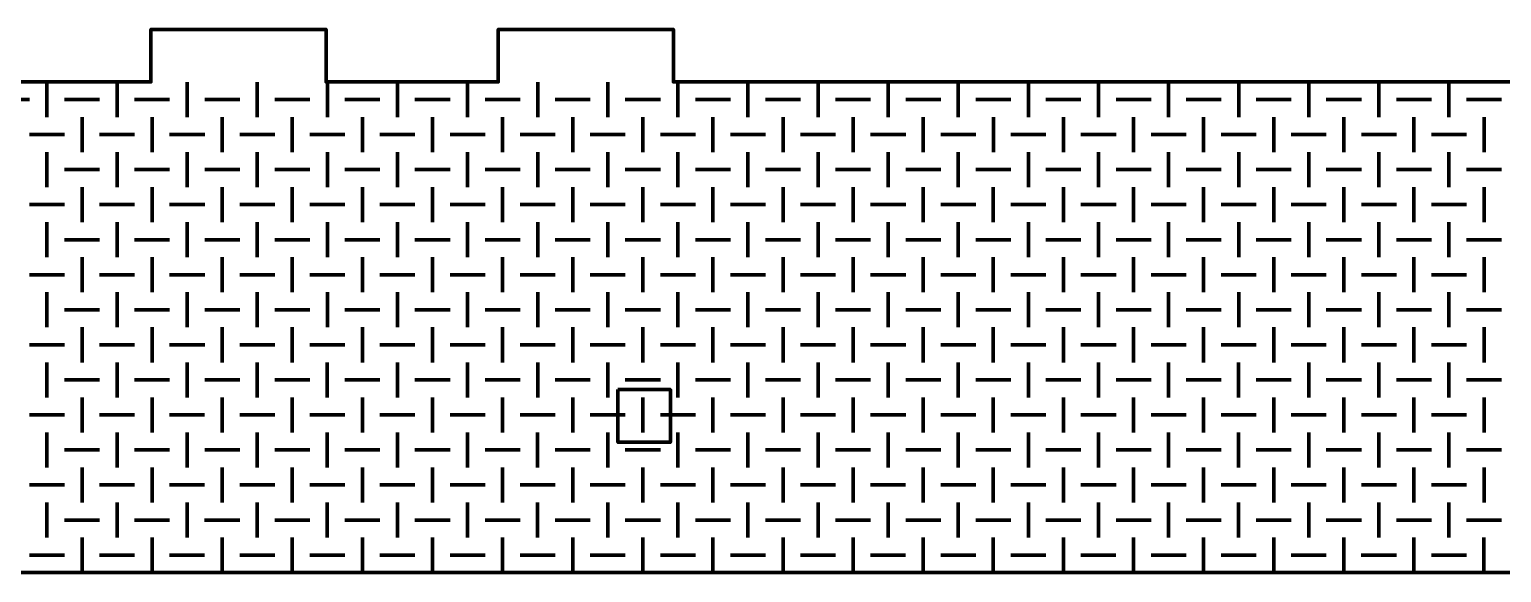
# Model space of a CAD drawing. Header units: inches. Extents: x 247 to 2765, y -1897 to -1110.
# Drawn here: x 1993.8 to 2077.8, y -1799.3 to -1768.3 of the extents above; entities that cross this region are included whole.
import ezdxf

# ---------------------------------------------------------------- set-up
doc = ezdxf.new("R2010")
doc.units = ezdxf.units.IN
doc.header["$MEASUREMENT"] = 0
doc.layers.add('Layer 1', color=7, linetype='Continuous')

# ---------------------------------------------------------------- blocks, each defined once
blk = doc.blocks.new('block 239')
at = {"layer": 'Layer 1', "color": 18, "lineweight": 70, "true_color": 0x010101}
for points in [[(1938.777, -1771.259), (1938.777, -1799.259), (2229.804, -1799.259)], [(2102.182, -1771.259), (2030.548, -1771.259), (2030.548, -1768.259), (2020.547, -1768.259), (2020.547, -1771.259), (2010.731, -1771.259), (2010.731, -1768.259), (2000.73, -1768.259), (2000.73, -1771.259), (1991.152, -1771.259), (1991.152, -1768.259), (1981.151, -1768.259), (1981.151, -1771.259), (1968.925, -1771.259), (1968.925, -1768.259), (1958.925, -1768.259), (1958.925, -1771.259), (1938.777, -1771.259), (1938.777, -1771.259)], [(2027.375, -1788.819), (2030.375, -1788.819), (2030.375, -1791.819), (2027.375, -1791.819), (2027.375, -1788.819)]]:
    blk.add_lwpolyline(points, dxfattribs=at)
blk = doc.blocks.new('block 240')
at = {"layer": 'Layer 1', "color": 240, "lineweight": 70, "true_color": 0xec2227}
for points in [[(1994.801, -1771.26), (1994.801, -1773.26)], [(1998.8, -1771.26), (1998.8, -1773.26)], [(2002.8, -1771.26), (2002.8, -1773.26)], [(2006.799, -1771.26), (2006.799, -1773.26)], [(2010.799, -1771.26), (2010.799, -1773.26)], [(2014.8, -1771.26), (2014.8, -1773.26)], [(2018.799, -1771.26), (2018.799, -1773.26)], [(2022.802, -1771.26), (2022.802, -1773.26)], [(2026.801, -1771.26), (2026.801, -1773.26)], [(2030.801, -1771.26), (2030.801, -1773.26)], [(2034.801, -1771.26), (2034.801, -1773.26)], [(2038.801, -1771.26), (2038.801, -1773.26)], [(2042.801, -1771.26), (2042.801, -1773.26)], [(2046.801, -1771.26), (2046.801, -1773.26)], [(2050.803, -1771.26), (2050.803, -1773.26)], [(2054.803, -1771.26), (2054.803, -1773.26)], [(2058.803, -1771.26), (2058.803, -1773.26)], [(2062.803, -1771.26), (2062.803, -1773.26)], [(2066.803, -1771.26), (2066.803, -1773.26)], [(2070.802, -1771.26), (2070.802, -1773.26)], [(2074.803, -1771.26), (2074.803, -1773.26)], [(1993.8, -1772.261), (1991.799, -1772.261)], [(1997.801, -1772.261), (1995.801, -1772.261)], [(2001.801, -1772.261), (1999.801, -1772.261)], [(2005.8, -1772.261), (2003.801, -1772.261)], [(2009.8, -1772.261), (2007.8, -1772.261)], [(2013.801, -1772.261), (2011.8, -1772.261)], [(2017.8, -1772.261), (2015.8, -1772.261)], [(2021.801, -1772.261), (2019.8, -1772.261)], [(2025.802, -1772.261), (2023.802, -1772.261)], [(2029.802, -1772.261), (2027.802, -1772.261)], [(2033.802, -1772.261), (2031.802, -1772.261)], [(2037.802, -1772.261), (2035.802, -1772.261)], [(2041.802, -1772.261), (2039.801, -1772.261)], [(2045.802, -1772.261), (2043.801, -1772.261)], [(2049.802, -1772.261), (2047.802, -1772.261)], [(2053.804, -1772.261), (2051.804, -1772.261)], [(2057.804, -1772.261), (2055.804, -1772.261)], [(2061.803, -1772.261), (2059.803, -1772.261)], [(2065.804, -1772.261), (2063.803, -1772.261)], [(2069.803, -1772.261), (2067.803, -1772.261)], [(2073.803, -1772.261), (2071.803, -1772.261)], [(2077.803, -1772.261), (2075.803, -1772.261)], [(1996.801, -1773.26), (1996.801, -1775.26)], [(2000.801, -1773.26), (2000.801, -1775.26)], [(2004.8, -1773.26), (2004.8, -1775.26)], [(2008.8, -1773.26), (2008.8, -1775.26)], [(2012.8, -1773.26), (2012.8, -1775.26)], [(2016.8, -1773.26), (2016.8, -1775.26)], [(2020.8, -1773.26), (2020.8, -1775.26)], [(2024.802, -1773.26), (2024.802, -1775.26)], [(2028.802, -1773.26), (2028.802, -1775.26)], [(2032.802, -1773.26), (2032.802, -1775.26)], [(2036.801, -1773.26), (2036.801, -1775.26)], [(2040.801, -1773.26), (2040.801, -1775.26)], [(2044.801, -1773.26), (2044.801, -1775.26)], [(2048.802, -1773.26), (2048.802, -1775.26)], [(2052.804, -1773.26), (2052.804, -1775.26)], [(2056.803, -1773.26), (2056.803, -1775.26)], [(2060.803, -1773.26), (2060.803, -1775.26)], [(2064.802, -1773.26), (2064.802, -1775.26)], [(2068.803, -1773.26), (2068.803, -1775.26)], [(2072.803, -1773.26), (2072.803, -1775.26)], [(2076.803, -1773.26), (2076.803, -1775.26)], [(1995.801, -1774.26), (1993.801, -1774.26)], [(1999.8, -1774.26), (1997.8, -1774.26)], [(2003.801, -1774.26), (2001.8, -1774.26)], [(2007.8, -1774.26), (2005.8, -1774.26)], [(2011.8, -1774.26), (2009.799, -1774.26)], [(2015.799, -1774.26), (2013.799, -1774.26)], [(2019.8, -1774.26), (2017.8, -1774.26)], [(2023.802, -1774.26), (2021.802, -1774.26)], [(2027.802, -1774.26), (2025.802, -1774.26)], [(2031.802, -1774.26), (2029.801, -1774.26)], [(2035.801, -1774.26), (2033.801, -1774.26)], [(2039.801, -1774.26), (2037.801, -1774.26)], [(2043.801, -1774.26), (2041.801, -1774.26)], [(2047.801, -1774.26), (2045.801, -1774.26)], [(2051.804, -1774.26), (2049.803, -1774.26)], [(2055.803, -1774.26), (2053.803, -1774.26)], [(2059.803, -1774.26), (2057.802, -1774.26)], [(2063.803, -1774.26), (2061.803, -1774.26)], [(2067.802, -1774.26), (2065.802, -1774.26)], [(2071.802, -1774.26), (2069.802, -1774.26)], [(2075.803, -1774.26), (2073.803, -1774.26)], [(1994.801, -1775.259), (1994.801, -1777.26)], [(1998.8, -1775.259), (1998.8, -1777.26)], [(2002.799, -1775.259), (2002.799, -1777.26)], [(2006.799, -1775.259), (2006.799, -1777.26)], [(2010.799, -1775.259), (2010.799, -1777.26)], [(2014.799, -1775.259), (2014.799, -1777.26)], [(2018.799, -1775.259), (2018.799, -1777.26)], [(2022.802, -1775.259), (2022.802, -1777.26)], [(2026.801, -1775.259), (2026.801, -1777.26)], [(2030.801, -1775.259), (2030.801, -1777.26)], [(2034.801, -1775.259), (2034.801, -1777.26)], [(2038.801, -1775.259), (2038.801, -1777.26)], [(2042.801, -1775.259), (2042.801, -1777.26)], [(2046.801, -1775.259), (2046.801, -1777.26)], [(2050.803, -1775.259), (2050.803, -1777.26)], [(2054.803, -1775.259), (2054.803, -1777.26)], [(2058.802, -1775.259), (2058.802, -1777.26)], [(2062.803, -1775.259), (2062.803, -1777.26)], [(2066.802, -1775.259), (2066.802, -1777.26)], [(2070.802, -1775.259), (2070.802, -1777.26)], [(2074.803, -1775.259), (2074.803, -1777.26)], [(1997.801, -1776.26), (1995.801, -1776.26)], [(2001.801, -1776.26), (1999.8, -1776.26)], [(2005.8, -1776.26), (2003.801, -1776.26)], [(2009.8, -1776.26), (2007.8, -1776.26)], [(2013.8, -1776.26), (2011.8, -1776.26)], [(2017.8, -1776.26), (2015.8, -1776.26)], [(2021.801, -1776.26), (2019.8, -1776.26)], [(2025.802, -1776.26), (2023.802, -1776.26)], [(2029.802, -1776.26), (2027.802, -1776.26)], [(2033.801, -1776.26), (2031.802, -1776.26)], [(2037.802, -1776.26), (2035.801, -1776.26)], [(2041.802, -1776.26), (2039.801, -1776.26)], [(2045.802, -1776.26), (2043.801, -1776.26)], [(2049.801, -1776.26), (2047.801, -1776.26)], [(2053.803, -1776.26), (2051.804, -1776.26)], [(2057.803, -1776.26), (2055.803, -1776.26)], [(2061.803, -1776.26), (2059.803, -1776.26)], [(2065.803, -1776.26), (2063.803, -1776.26)], [(2069.803, -1776.26), (2067.802, -1776.26)], [(2073.803, -1776.26), (2071.803, -1776.26)], [(2077.803, -1776.26), (2075.803, -1776.26)], [(1996.8, -1777.26), (1996.8, -1779.261)], [(2000.8, -1777.26), (2000.8, -1779.261)], [(2004.8, -1777.26), (2004.8, -1779.261)], [(2008.8, -1777.26), (2008.8, -1779.261)], [(2012.799, -1777.26), (2012.799, -1779.261)], [(2016.8, -1777.26), (2016.8, -1779.261)], [(2020.8, -1777.26), (2020.8, -1779.261)], [(2024.802, -1777.26), (2024.802, -1779.261)], [(2028.802, -1777.26), (2028.802, -1779.261)], [(2032.801, -1777.26), (2032.801, -1779.261)], [(2036.801, -1777.26), (2036.801, -1779.261)], [(2040.801, -1777.26), (2040.801, -1779.261)], [(2044.801, -1777.26), (2044.801, -1779.261)], [(2048.801, -1777.26), (2048.801, -1779.261)], [(2052.804, -1777.26), (2052.804, -1779.261)], [(2056.803, -1777.26), (2056.803, -1779.261)], [(2060.803, -1777.26), (2060.803, -1779.261)], [(2064.802, -1777.26), (2064.802, -1779.261)], [(2068.802, -1777.26), (2068.802, -1779.261)], [(2072.803, -1777.26), (2072.803, -1779.261)], [(2076.803, -1777.26), (2076.803, -1779.261)], [(1995.801, -1778.259), (1993.8, -1778.259)], [(1999.8, -1778.259), (1997.8, -1778.259)], [(2003.8, -1778.259), (2001.8, -1778.259)], [(2007.799, -1778.259), (2005.799, -1778.259)], [(2011.799, -1778.259), (2009.799, -1778.259)], [(2015.799, -1778.259), (2013.799, -1778.259)], [(2019.799, -1778.259), (2017.799, -1778.259)], [(2023.802, -1778.259), (2021.802, -1778.259)], [(2027.801, -1778.259), (2025.802, -1778.259)], [(2031.801, -1778.259), (2029.801, -1778.259)], [(2035.801, -1778.259), (2033.801, -1778.259)], [(2039.801, -1778.259), (2037.801, -1778.259)], [(2043.8, -1778.259), (2041.8, -1778.259)], [(2047.801, -1778.259), (2045.8, -1778.259)], [(2051.804, -1778.259), (2049.803, -1778.259)], [(2055.803, -1778.259), (2053.803, -1778.259)], [(2059.803, -1778.259), (2057.802, -1778.259)], [(2063.802, -1778.259), (2061.802, -1778.259)], [(2067.802, -1778.259), (2065.802, -1778.259)], [(2071.802, -1778.259), (2069.802, -1778.259)], [(2075.802, -1778.259), (2073.802, -1778.259)], [(1994.801, -1779.259), (1994.801, -1781.261)], [(1998.8, -1779.259), (1998.8, -1781.261)], [(2002.799, -1779.259), (2002.799, -1781.261)], [(2006.799, -1779.259), (2006.799, -1781.261)], [(2010.799, -1779.259), (2010.799, -1781.261)], [(2014.799, -1779.259), (2014.799, -1781.261)], [(2018.799, -1779.259), (2018.799, -1781.261)], [(2022.802, -1779.259), (2022.802, -1781.261)], [(2026.801, -1779.259), (2026.801, -1781.261)], [(2030.8, -1779.259), (2030.8, -1781.261)], [(2034.801, -1779.259), (2034.801, -1781.261)], [(2038.8, -1779.259), (2038.8, -1781.261)], [(2042.8, -1779.259), (2042.8, -1781.261)], [(2046.8, -1779.259), (2046.8, -1781.261)], [(2050.803, -1779.259), (2050.803, -1781.261)], [(2054.803, -1779.259), (2054.803, -1781.261)], [(2058.802, -1779.259), (2058.802, -1781.261)], [(2062.802, -1779.259), (2062.802, -1781.261)], [(2066.802, -1779.259), (2066.802, -1781.261)], [(2070.802, -1779.259), (2070.802, -1781.261)], [(2074.802, -1779.259), (2074.802, -1781.261)], [(1997.801, -1780.261), (1995.801, -1780.261)], [(2001.8, -1780.261), (1999.8, -1780.261)], [(2005.8, -1780.261), (2003.8, -1780.261)], [(2009.799, -1780.261), (2007.799, -1780.261)], [(2013.8, -1780.261), (2011.8, -1780.261)], [(2017.8, -1780.261), (2015.799, -1780.261)], [(2021.8, -1780.261), (2019.799, -1780.261)], [(2025.802, -1780.261), (2023.802, -1780.261)], [(2029.801, -1780.261), (2027.802, -1780.261)], [(2033.801, -1780.261), (2031.802, -1780.261)], [(2037.801, -1780.261), (2035.801, -1780.261)], [(2041.801, -1780.261), (2039.801, -1780.261)], [(2045.801, -1780.261), (2043.801, -1780.261)], [(2049.801, -1780.261), (2047.801, -1780.261)], [(2053.803, -1780.261), (2051.804, -1780.261)], [(2057.803, -1780.261), (2055.803, -1780.261)], [(2061.803, -1780.261), (2059.803, -1780.261)], [(2065.803, -1780.261), (2063.802, -1780.261)], [(2069.803, -1780.261), (2067.802, -1780.261)], [(2073.803, -1780.261), (2071.802, -1780.261)], [(2077.803, -1780.261), (2075.802, -1780.261)], [(1996.8, -1781.261), (1996.8, -1783.261)], [(2000.8, -1781.261), (2000.8, -1783.261)], [(2004.8, -1781.261), (2004.8, -1783.261)], [(2008.8, -1781.261), (2008.8, -1783.261)], [(2012.799, -1781.261), (2012.799, -1783.261)], [(2016.799, -1781.261), (2016.799, -1783.261)], [(2020.799, -1781.261), (2020.799, -1783.261)], [(2024.802, -1781.261), (2024.802, -1783.261)], [(2028.801, -1781.261), (2028.801, -1783.261)], [(2032.801, -1781.261), (2032.801, -1783.261)], [(2036.801, -1781.261), (2036.801, -1783.261)], [(2040.8, -1781.261), (2040.8, -1783.261)], [(2044.8, -1781.261), (2044.8, -1783.261)], [(2048.801, -1781.261), (2048.801, -1783.261)], [(2052.804, -1781.261), (2052.804, -1783.261)], [(2056.803, -1781.261), (2056.803, -1783.261)], [(2060.802, -1781.261), (2060.802, -1783.261)], [(2064.802, -1781.261), (2064.802, -1783.261)], [(2068.802, -1781.261), (2068.802, -1783.261)], [(2072.802, -1781.261), (2072.802, -1783.261)], [(2076.802, -1781.261), (2076.802, -1783.261)], [(1995.8, -1782.261), (1993.8, -1782.261)], [(1999.799, -1782.261), (1997.8, -1782.261)], [(2003.8, -1782.261), (2001.799, -1782.261)], [(2007.799, -1782.261), (2005.799, -1782.261)], [(2011.799, -1782.261), (2009.799, -1782.261)], [(2015.799, -1782.261), (2013.799, -1782.261)], [(2019.799, -1782.261), (2017.799, -1782.261)], [(2023.801, -1782.261), (2021.801, -1782.261)], [(2027.801, -1782.261), (2025.802, -1782.261)], [(2031.801, -1782.261), (2029.801, -1782.261)], [(2035.801, -1782.261), (2033.8, -1782.261)], [(2039.801, -1782.261), (2037.8, -1782.261)], [(2043.8, -1782.261), (2041.8, -1782.261)], [(2047.801, -1782.261), (2045.8, -1782.261)], [(2051.802, -1782.261), (2049.802, -1782.261)], [(2055.802, -1782.261), (2053.802, -1782.261)], [(2059.802, -1782.261), (2057.802, -1782.261)], [(2063.802, -1782.261), (2061.802, -1782.261)], [(2067.802, -1782.261), (2065.802, -1782.261)], [(2071.802, -1782.261), (2069.801, -1782.261)], [(2075.802, -1782.261), (2073.802, -1782.261)], [(1994.8, -1783.26), (1994.8, -1785.261)], [(1998.799, -1783.26), (1998.799, -1785.261)], [(2002.799, -1783.26), (2002.799, -1785.261)], [(2006.799, -1783.26), (2006.799, -1785.261)], [(2010.799, -1783.26), (2010.799, -1785.261)], [(2014.798, -1783.26), (2014.798, -1785.261)], [(2018.799, -1783.26), (2018.799, -1785.261)], [(2022.801, -1783.26), (2022.801, -1785.261)], [(2026.801, -1783.26), (2026.801, -1785.261)], [(2030.8, -1783.26), (2030.8, -1785.261)], [(2034.8, -1783.26), (2034.8, -1785.261)], [(2038.8, -1783.26), (2038.8, -1785.261)], [(2042.8, -1783.26), (2042.8, -1785.261)], [(2046.8, -1783.26), (2046.8, -1785.261)], [(2050.802, -1783.26), (2050.802, -1785.261)], [(2054.802, -1783.26), (2054.802, -1785.261)], [(2058.801, -1783.26), (2058.801, -1785.261)], [(2062.802, -1783.26), (2062.802, -1785.261)], [(2066.801, -1783.26), (2066.801, -1785.261)], [(2070.801, -1783.26), (2070.801, -1785.261)], [(2074.802, -1783.26), (2074.802, -1785.261)], [(1997.8, -1784.261), (1995.8, -1784.261)], [(2001.8, -1784.261), (1999.799, -1784.261)], [(2005.8, -1784.261), (2003.8, -1784.261)], [(2009.799, -1784.261), (2007.799, -1784.261)], [(2013.799, -1784.261), (2011.799, -1784.261)], [(2017.8, -1784.261), (2015.799, -1784.261)], [(2021.8, -1784.261), (2019.799, -1784.261)], [(2025.802, -1784.261), (2023.802, -1784.261)], [(2029.801, -1784.261), (2027.801, -1784.261)], [(2033.801, -1784.261), (2031.801, -1784.261)], [(2037.801, -1784.261), (2035.801, -1784.261)], [(2041.801, -1784.261), (2039.801, -1784.261)], [(2045.801, -1784.261), (2043.8, -1784.261)], [(2049.801, -1784.261), (2047.801, -1784.261)], [(2053.803, -1784.261), (2051.802, -1784.261)], [(2057.802, -1784.261), (2055.802, -1784.261)], [(2061.803, -1784.261), (2059.803, -1784.261)], [(2065.802, -1784.261), (2063.802, -1784.261)], [(2069.802, -1784.261), (2067.802, -1784.261)], [(2073.803, -1784.261), (2071.802, -1784.261)], [(2077.803, -1784.261), (2075.802, -1784.261)], [(1996.8, -1785.261), (1996.8, -1787.261)], [(2000.799, -1785.261), (2000.799, -1787.261)], [(2004.8, -1785.261), (2004.8, -1787.261)], [(2008.799, -1785.261), (2008.799, -1787.261)], [(2012.799, -1785.261), (2012.799, -1787.261)], [(2016.799, -1785.261), (2016.799, -1787.261)], [(2020.799, -1785.261), (2020.799, -1787.261)], [(2024.802, -1785.261), (2024.802, -1787.261)], [(2028.801, -1785.261), (2028.801, -1787.261)], [(2032.801, -1785.261), (2032.801, -1787.261)], [(2036.8, -1785.261), (2036.8, -1787.261)], [(2040.8, -1785.261), (2040.8, -1787.261)], [(2044.8, -1785.261), (2044.8, -1787.261)], [(2048.8, -1785.261), (2048.8, -1787.261)], [(2052.802, -1785.261), (2052.802, -1787.261)], [(2056.802, -1785.261), (2056.802, -1787.261)], [(2060.802, -1785.261), (2060.802, -1787.261)], [(2064.802, -1785.261), (2064.802, -1787.261)], [(2068.802, -1785.261), (2068.802, -1787.261)], [(2072.802, -1785.261), (2072.802, -1787.261)], [(2076.802, -1785.261), (2076.802, -1787.261)], [(1995.8, -1786.26), (1993.8, -1786.26)], [(1999.799, -1786.26), (1997.8, -1786.26)], [(2003.799, -1786.26), (2001.799, -1786.26)], [(2007.799, -1786.26), (2005.799, -1786.26)], [(2011.798, -1786.26), (2009.799, -1786.26)], [(2015.799, -1786.26), (2013.799, -1786.26)], [(2019.799, -1786.26), (2017.798, -1786.26)], [(2023.801, -1786.26), (2021.801, -1786.26)], [(2027.8, -1786.26), (2025.801, -1786.26)], [(2031.8, -1786.26), (2029.801, -1786.26)], [(2035.801, -1786.26), (2033.8, -1786.26)], [(2039.8, -1786.26), (2037.8, -1786.26)], [(2043.8, -1786.26), (2041.8, -1786.26)], [(2047.8, -1786.26), (2045.799, -1786.26)], [(2051.802, -1786.26), (2049.802, -1786.26)], [(2055.802, -1786.26), (2053.802, -1786.26)], [(2059.802, -1786.26), (2057.802, -1786.26)], [(2063.802, -1786.26), (2061.801, -1786.26)], [(2067.802, -1786.26), (2065.802, -1786.26)], [(2071.802, -1786.26), (2069.801, -1786.26)], [(2075.802, -1786.26), (2073.801, -1786.26)], [(1994.8, -1787.26), (1994.8, -1789.26)], [(1998.799, -1787.26), (1998.799, -1789.26)], [(2002.799, -1787.26), (2002.799, -1789.26)], [(2006.798, -1787.26), (2006.798, -1789.26)], [(2010.798, -1787.26), (2010.798, -1789.26)], [(2014.798, -1787.26), (2014.798, -1789.26)], [(2018.798, -1787.26), (2018.798, -1789.26)], [(2022.801, -1787.26), (2022.801, -1789.26)], [(2026.801, -1787.26), (2026.801, -1789.26)], [(2030.8, -1787.26), (2030.8, -1789.26)], [(2034.8, -1787.26), (2034.8, -1789.26)], [(2038.8, -1787.26), (2038.8, -1789.26)], [(2042.799, -1787.26), (2042.799, -1789.26)], [(2046.8, -1787.26), (2046.8, -1789.26)], [(2050.802, -1787.26), (2050.802, -1789.26)], [(2054.802, -1787.26), (2054.802, -1789.26)], [(2058.801, -1787.26), (2058.801, -1789.26)], [(2062.801, -1787.26), (2062.801, -1789.26)], [(2066.801, -1787.26), (2066.801, -1789.26)], [(2070.801, -1787.26), (2070.801, -1789.26)], [(2074.801, -1787.26), (2074.801, -1789.26)], [(1997.8, -1788.261), (1995.8, -1788.261)], [(2001.8, -1788.261), (1999.799, -1788.261)], [(2005.799, -1788.261), (2003.799, -1788.261)], [(2009.799, -1788.261), (2007.799, -1788.261)], [(2013.799, -1788.261), (2011.799, -1788.261)], [(2017.799, -1788.261), (2015.799, -1788.261)], [(2021.799, -1788.261), (2019.799, -1788.261)], [(2025.802, -1788.261), (2023.801, -1788.261)], [(2029.801, -1788.261), (2027.801, -1788.261)], [(2033.801, -1788.261), (2031.801, -1788.261)], [(2037.801, -1788.261), (2035.801, -1788.261)], [(2041.8, -1788.261), (2039.8, -1788.261)], [(2045.8, -1788.261), (2043.8, -1788.261)], [(2049.801, -1788.261), (2047.801, -1788.261)], [(2053.803, -1788.261), (2051.802, -1788.261)], [(2057.802, -1788.261), (2055.802, -1788.261)], [(2061.802, -1788.261), (2059.802, -1788.261)], [(2065.802, -1788.261), (2063.802, -1788.261)], [(2069.802, -1788.261), (2067.802, -1788.261)], [(2073.802, -1788.261), (2071.802, -1788.261)], [(2077.802, -1788.261), (2075.802, -1788.261)], [(1996.8, -1789.26), (1996.8, -1791.26)], [(2000.799, -1789.26), (2000.799, -1791.26)], [(2004.799, -1789.26), (2004.799, -1791.26)], [(2008.798, -1789.26), (2008.798, -1791.26)], [(2012.799, -1789.26), (2012.799, -1791.26)], [(2016.799, -1789.26), (2016.799, -1791.26)], [(2020.798, -1789.26), (2020.798, -1791.26)], [(2024.801, -1789.26), (2024.801, -1791.26)], [(2028.801, -1789.26), (2028.801, -1791.26)], [(2032.801, -1789.26), (2032.801, -1791.26)], [(2036.8, -1789.26), (2036.8, -1791.26)], [(2040.8, -1789.26), (2040.8, -1791.26)], [(2044.8, -1789.26), (2044.8, -1791.26)], [(2048.8, -1789.26), (2048.8, -1791.26)], [(2052.802, -1789.26), (2052.802, -1791.26)], [(2056.802, -1789.26), (2056.802, -1791.26)], [(2060.802, -1789.26), (2060.802, -1791.26)], [(2064.802, -1789.26), (2064.802, -1791.26)], [(2068.802, -1789.26), (2068.802, -1791.26)], [(2072.801, -1789.26), (2072.801, -1791.26)], [(2076.801, -1789.26), (2076.801, -1791.26)], [(1995.8, -1790.259), (1993.799, -1790.259)], [(1999.799, -1790.259), (1997.799, -1790.259)], [(2003.798, -1790.259), (2001.798, -1790.259)], [(2007.799, -1790.259), (2005.799, -1790.259)], [(2011.798, -1790.259), (2009.798, -1790.259)], [(2015.798, -1790.259), (2013.798, -1790.259)], [(2019.799, -1790.259), (2017.798, -1790.259)], [(2023.801, -1790.259), (2021.8, -1790.259)], [(2027.8, -1790.259), (2025.801, -1790.259)], [(2031.8, -1790.259), (2029.8, -1790.259)], [(2035.8, -1790.259), (2033.8, -1790.259)], [(2039.8, -1790.259), (2037.799, -1790.259)], [(2043.8, -1790.259), (2041.8, -1790.259)], [(2047.8, -1790.259), (2045.799, -1790.259)], [(2051.802, -1790.259), (2049.801, -1790.259)], [(2055.802, -1790.259), (2053.801, -1790.259)], [(2059.801, -1790.259), (2057.801, -1790.259)], [(2063.802, -1790.259), (2061.801, -1790.259)], [(2067.801, -1790.259), (2065.801, -1790.259)], [(2071.801, -1790.259), (2069.801, -1790.259)], [(2075.802, -1790.259), (2073.801, -1790.259)], [(1994.799, -1791.259), (1994.799, -1793.259)], [(1998.799, -1791.259), (1998.799, -1793.259)], [(2002.798, -1791.259), (2002.798, -1793.259)], [(2006.798, -1791.259), (2006.798, -1793.259)], [(2010.798, -1791.259), (2010.798, -1793.259)], [(2014.798, -1791.259), (2014.798, -1793.259)], [(2018.798, -1791.259), (2018.798, -1793.259)], [(2022.8, -1791.259), (2022.8, -1793.259)], [(2026.801, -1791.259), (2026.801, -1793.259)], [(2030.8, -1791.259), (2030.8, -1793.259)], [(2034.799, -1791.259), (2034.799, -1793.259)], [(2038.799, -1791.259), (2038.799, -1793.259)], [(2042.799, -1791.259), (2042.799, -1793.259)], [(2046.799, -1791.259), (2046.799, -1793.259)], [(2050.801, -1791.259), (2050.801, -1793.259)], [(2054.801, -1791.259), (2054.801, -1793.259)], [(2058.801, -1791.259), (2058.801, -1793.259)], [(2062.801, -1791.259), (2062.801, -1793.259)], [(2066.801, -1791.259), (2066.801, -1793.259)], [(2070.8, -1791.259), (2070.8, -1793.259)], [(2074.801, -1791.259), (2074.801, -1793.259)], [(1997.8, -1792.26), (1995.8, -1792.26)], [(2001.799, -1792.26), (1999.799, -1792.26)], [(2005.799, -1792.26), (2003.799, -1792.26)], [(2009.799, -1792.26), (2007.799, -1792.26)], [(2013.799, -1792.26), (2011.798, -1792.26)], [(2017.799, -1792.26), (2015.799, -1792.26)], [(2021.799, -1792.26), (2019.799, -1792.26)], [(2025.802, -1792.26), (2023.801, -1792.26)], [(2029.801, -1792.26), (2027.8, -1792.26)], [(2033.8, -1792.26), (2031.8, -1792.26)], [(2037.8, -1792.26), (2035.8, -1792.26)], [(2041.8, -1792.26), (2039.8, -1792.26)], [(2045.8, -1792.26), (2043.8, -1792.26)], [(2049.8, -1792.26), (2047.8, -1792.26)], [(2053.802, -1792.26), (2051.802, -1792.26)], [(2057.802, -1792.26), (2055.802, -1792.26)], [(2061.802, -1792.26), (2059.802, -1792.26)], [(2065.802, -1792.26), (2063.802, -1792.26)], [(2069.801, -1792.26), (2067.801, -1792.26)], [(2073.802, -1792.26), (2071.802, -1792.26)], [(2077.802, -1792.26), (2075.802, -1792.26)], [(1996.799, -1793.259), (1996.799, -1795.259)], [(2000.798, -1793.259), (2000.798, -1795.259)], [(2004.799, -1793.259), (2004.799, -1795.259)], [(2008.798, -1793.259), (2008.798, -1795.259)], [(2012.798, -1793.259), (2012.798, -1795.259)], [(2016.798, -1793.259), (2016.798, -1795.259)], [(2020.798, -1793.259), (2020.798, -1795.259)], [(2024.801, -1793.259), (2024.801, -1795.259)], [(2028.8, -1793.259), (2028.8, -1795.259)], [(2032.8, -1793.259), (2032.8, -1795.259)], [(2036.8, -1793.259), (2036.8, -1795.259)], [(2040.8, -1793.259), (2040.8, -1795.259)], [(2044.8, -1793.259), (2044.8, -1795.259)], [(2048.8, -1793.259), (2048.8, -1795.259)], [(2052.801, -1793.259), (2052.801, -1795.259)], [(2056.802, -1793.259), (2056.802, -1795.259)], [(2060.802, -1793.259), (2060.802, -1795.259)], [(2064.801, -1793.259), (2064.801, -1795.259)], [(2068.801, -1793.259), (2068.801, -1795.259)], [(2072.801, -1793.259), (2072.801, -1795.259)], [(2076.801, -1793.259), (2076.801, -1795.259)], [(1995.8, -1794.259), (1993.799, -1794.259)], [(1999.799, -1794.259), (1997.799, -1794.259)], [(2003.798, -1794.259), (2001.798, -1794.259)], [(2007.798, -1794.259), (2005.798, -1794.259)], [(2011.798, -1794.259), (2009.798, -1794.259)], [(2015.798, -1794.259), (2013.798, -1794.259)], [(2019.798, -1794.259), (2017.798, -1794.259)], [(2023.801, -1794.259), (2021.8, -1794.259)], [(2027.8, -1794.259), (2025.8, -1794.259)], [(2031.799, -1794.259), (2029.8, -1794.259)], [(2035.8, -1794.259), (2033.8, -1794.259)], [(2039.799, -1794.259), (2037.799, -1794.259)], [(2043.799, -1794.259), (2041.799, -1794.259)], [(2047.799, -1794.259), (2045.799, -1794.259)], [(2051.802, -1794.259), (2049.801, -1794.259)], [(2055.802, -1794.259), (2053.801, -1794.259)], [(2059.801, -1794.259), (2057.801, -1794.259)], [(2063.801, -1794.259), (2061.801, -1794.259)], [(2067.801, -1794.259), (2065.801, -1794.259)], [(2071.801, -1794.259), (2069.801, -1794.259)], [(2075.801, -1794.259), (2073.8, -1794.259)], [(1994.799, -1795.258), (1994.799, -1797.259)], [(1998.799, -1795.258), (1998.799, -1797.259)], [(2002.798, -1795.258), (2002.798, -1797.259)], [(2006.798, -1795.258), (2006.798, -1797.259)], [(2010.798, -1795.258), (2010.798, -1797.259)], [(2014.798, -1795.258), (2014.798, -1797.259)], [(2018.797, -1795.258), (2018.797, -1797.259)], [(2022.8, -1795.258), (2022.8, -1797.259)], [(2026.8, -1795.258), (2026.8, -1797.259)], [(2030.8, -1795.258), (2030.8, -1797.259)], [(2034.799, -1795.258), (2034.799, -1797.259)], [(2038.799, -1795.258), (2038.799, -1797.259)], [(2042.799, -1795.258), (2042.799, -1797.259)], [(2046.798, -1795.258), (2046.798, -1797.259)], [(2050.801, -1795.258), (2050.801, -1797.259)], [(2054.801, -1795.258), (2054.801, -1797.259)], [(2058.801, -1795.258), (2058.801, -1797.259)], [(2062.801, -1795.258), (2062.801, -1797.259)], [(2066.801, -1795.258), (2066.801, -1797.259)], [(2070.8, -1795.258), (2070.8, -1797.259)], [(2074.8, -1795.258), (2074.8, -1797.259)], [(1997.8, -1796.259), (1995.8, -1796.259)], [(2001.799, -1796.259), (1999.799, -1796.259)], [(2005.799, -1796.259), (2003.798, -1796.259)], [(2009.799, -1796.259), (2007.799, -1796.259)], [(2013.799, -1796.259), (2011.798, -1796.259)], [(2017.798, -1796.259), (2015.798, -1796.259)], [(2021.798, -1796.259), (2019.798, -1796.259)], [(2025.801, -1796.259), (2023.801, -1796.259)], [(2029.801, -1796.259), (2027.8, -1796.259)], [(2033.8, -1796.259), (2031.8, -1796.259)], [(2037.8, -1796.259), (2035.8, -1796.259)], [(2041.8, -1796.259), (2039.799, -1796.259)], [(2045.799, -1796.259), (2043.8, -1796.259)], [(2049.8, -1796.259), (2047.8, -1796.259)], [(2053.802, -1796.259), (2051.802, -1796.259)], [(2057.802, -1796.259), (2055.802, -1796.259)], [(2061.801, -1796.259), (2059.801, -1796.259)], [(2065.802, -1796.259), (2063.802, -1796.259)], [(2069.801, -1796.259), (2067.801, -1796.259)], [(2073.801, -1796.259), (2071.801, -1796.259)], [(2077.801, -1796.259), (2075.801, -1796.259)], [(1996.799, -1797.259), (1996.799, -1799.259)], [(2000.798, -1797.259), (2000.798, -1799.259)], [(2004.798, -1797.259), (2004.798, -1799.259)], [(2008.798, -1797.259), (2008.798, -1799.259)], [(2012.798, -1797.259), (2012.798, -1799.259)], [(2016.798, -1797.259), (2016.798, -1799.259)], [(2020.798, -1797.259), (2020.798, -1799.259)], [(2024.8, -1797.259), (2024.8, -1799.259)], [(2028.8, -1797.259), (2028.8, -1799.259)], [(2032.8, -1797.259), (2032.8, -1799.259)], [(2036.8, -1797.259), (2036.8, -1799.259)], [(2040.799, -1797.259), (2040.799, -1799.259)], [(2044.799, -1797.259), (2044.799, -1799.259)], [(2048.8, -1797.259), (2048.8, -1799.259)], [(2052.801, -1797.259), (2052.801, -1799.259)], [(2056.802, -1797.259), (2056.802, -1799.259)], [(2060.801, -1797.259), (2060.801, -1799.259)], [(2064.801, -1797.259), (2064.801, -1799.259)], [(2068.801, -1797.259), (2068.801, -1799.259)], [(2072.801, -1797.259), (2072.801, -1799.259)], [(2076.8, -1797.259), (2076.8, -1799.259)], [(1995.799, -1798.259), (1993.798, -1798.259)], [(1999.799, -1798.259), (1997.798, -1798.259)], [(2003.798, -1798.259), (2001.798, -1798.259)], [(2007.798, -1798.259), (2005.798, -1798.259)], [(2011.798, -1798.259), (2009.798, -1798.259)], [(2015.797, -1798.259), (2013.797, -1798.259)], [(2019.798, -1798.259), (2017.798, -1798.259)], [(2023.799, -1798.259), (2021.8, -1798.259)], [(2027.8, -1798.259), (2025.8, -1798.259)], [(2031.799, -1798.259), (2029.8, -1798.259)], [(2035.799, -1798.259), (2033.799, -1798.259)], [(2039.799, -1798.259), (2037.799, -1798.259)], [(2043.799, -1798.259), (2041.799, -1798.259)], [(2047.799, -1798.259), (2045.799, -1798.259)], [(2051.801, -1798.259), (2049.801, -1798.259)], [(2055.801, -1798.259), (2053.801, -1798.259)], [(2059.801, -1798.259), (2057.801, -1798.259)], [(2063.801, -1798.259), (2061.801, -1798.259)], [(2067.8, -1798.259), (2065.801, -1798.259)], [(2071.8, -1798.259), (2069.8, -1798.259)], [(2075.801, -1798.259), (2073.8, -1798.259)]]:
    blk.add_lwpolyline(points, dxfattribs=at)
blk = doc.blocks.new('block 238')
at = {"layer": 'Layer 1'}
for name in ['block 239', 'block 240']:
    blk.add_blockref(name, (0, 0), dxfattribs=at)

msp = doc.modelspace()

# ---------------------------------------------------------------- block references
at = {"layer": 'Layer 1'}
msp.add_blockref('block 238', (0, 0), dxfattribs=at)

doc.saveas('drawing.dxf')
